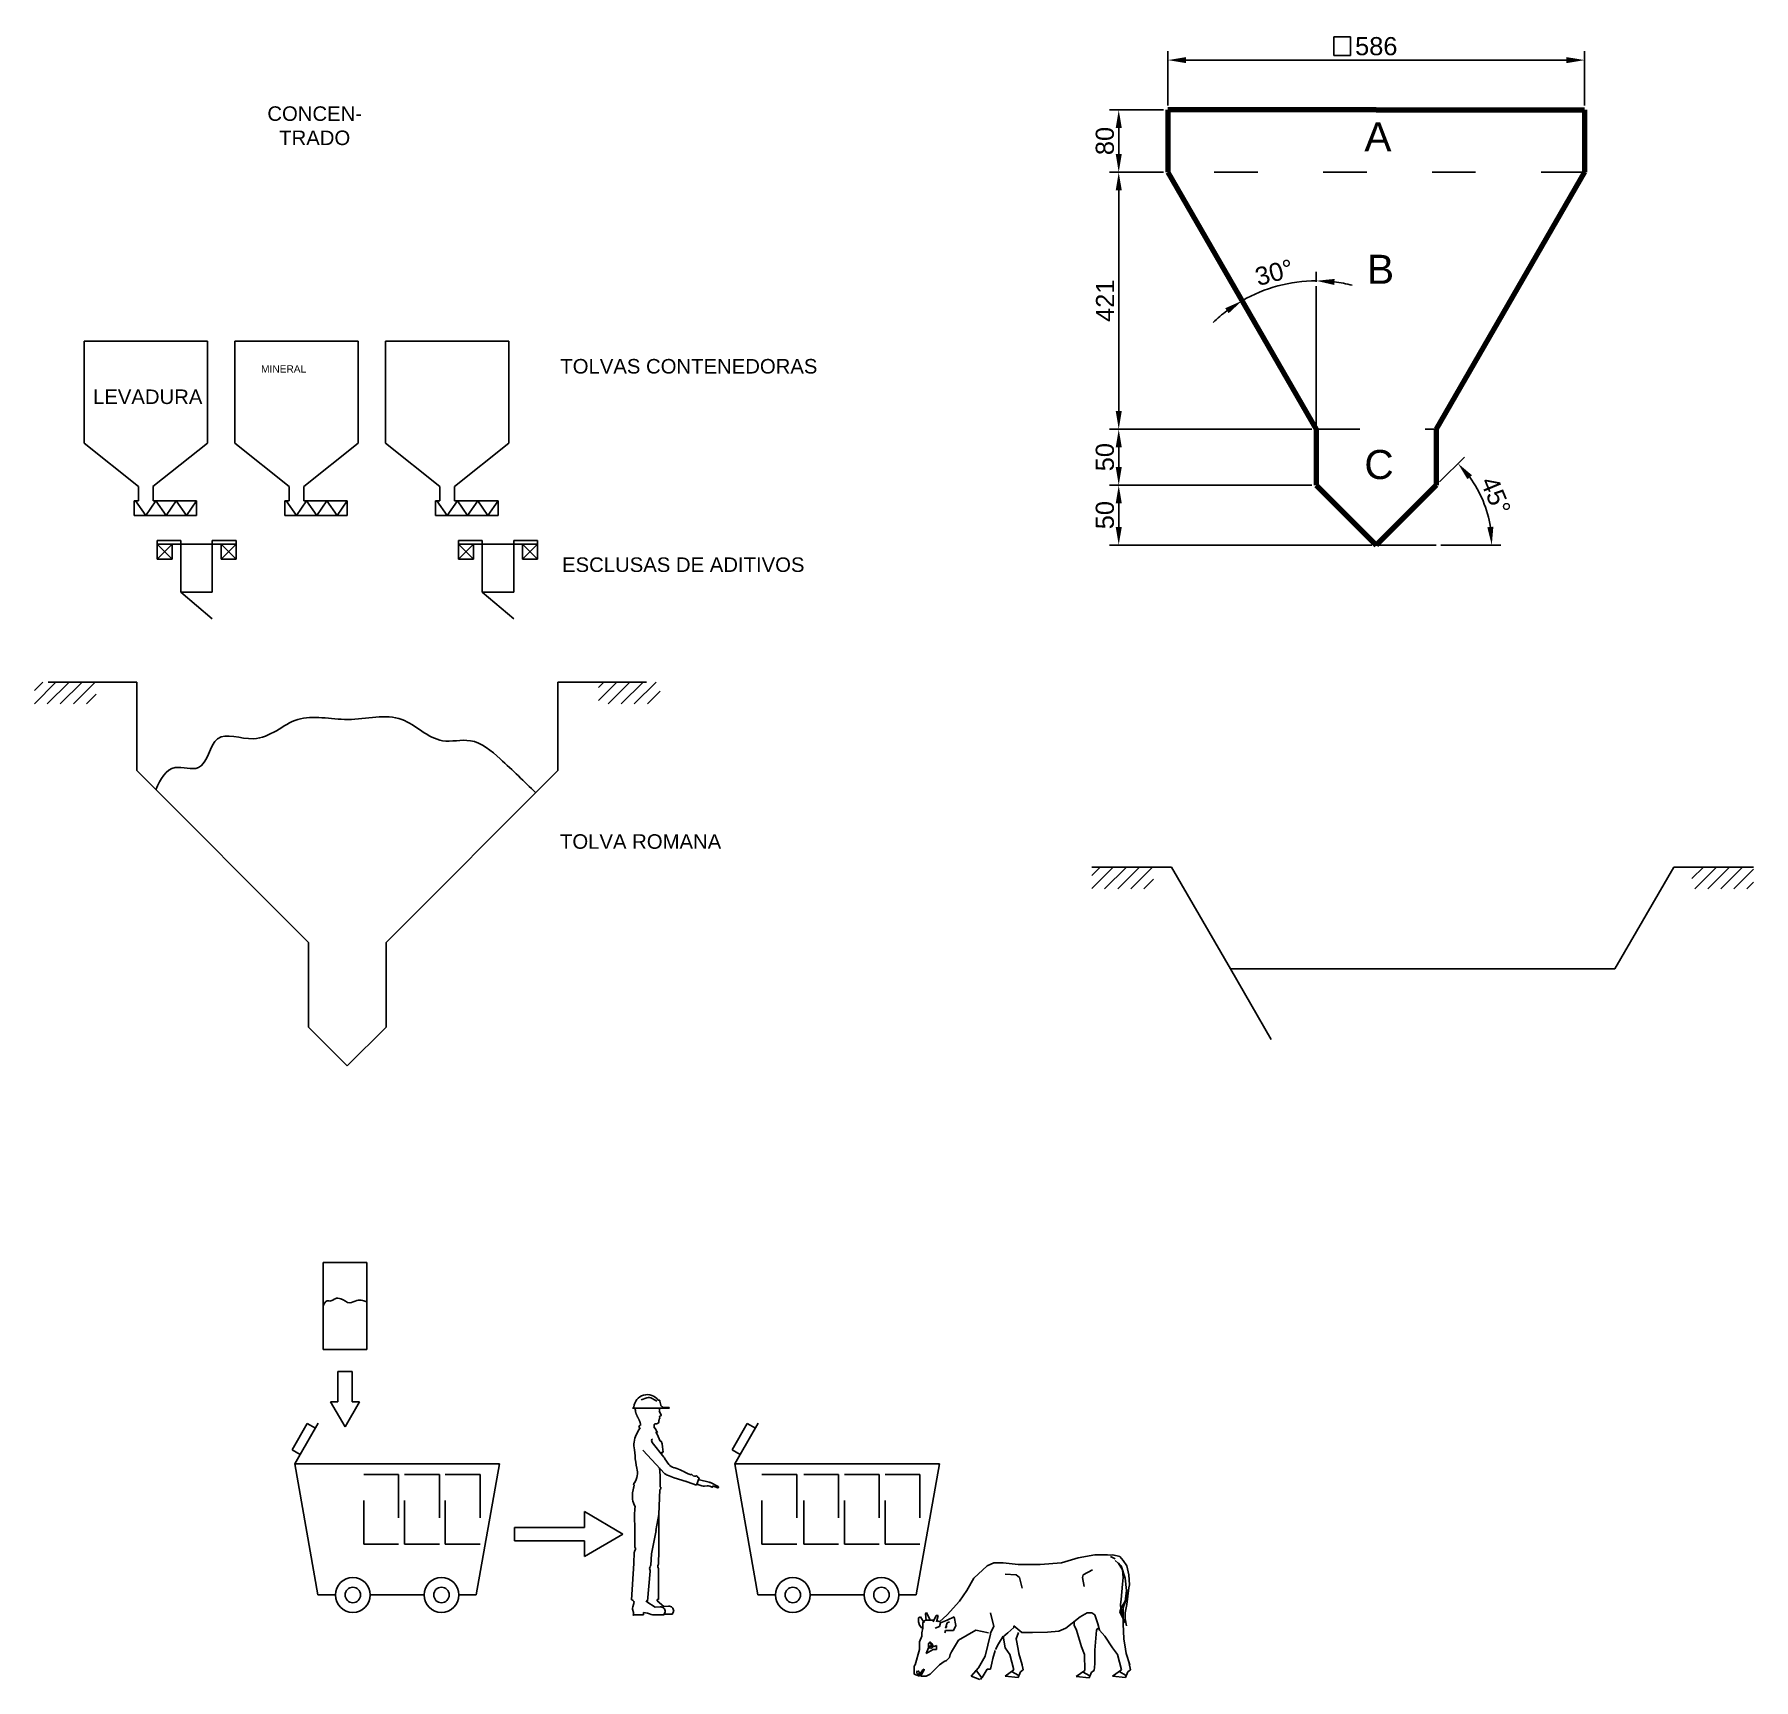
# Model space of a CAD drawing. Header units: millimetres. Extents: x 25 to 2275, y -448 to 302.
# Drawn here: x 24.6 to 261.3, y 30.9 to 257.4 of the extents above; entities that cross this region are included whole.
import ezdxf

# ---------------------------------------------------------------- set-up
doc = ezdxf.new("R2010")
doc.units = ezdxf.units.MM
doc.header["$LTSCALE"] = 0.5
doc.linetypes.add('ACAD_ISO03W100', pattern=[30, 12, -18])
for name, color, linetype in [('1_6_1_ANIMALES', 7, 'Continuous'), ('Arrow', 7, 'Continuous'), ('Containers', 7, 'Continuous'), ('ConveyorBelt', 7, 'Continuous'), ('Gates', 7, 'Continuous'), ('HidContainers', 7, 'ACAD_ISO03W100'), ('Hopper', 7, 'Continuous'), ('Texto', 7, 'Continuous'), ('UberCow', 7, 'Continuous')]:
    doc.layers.add(name, color=color, linetype=linetype)
doc.styles.get("Standard").update_dxf_attribs({"font": 'arial.ttf'})
doc.dimstyles.new('ISO-25', dxfattribs={"dimtxt": 2.5, "dimasz": 2.5, "dimexe": 1.25, "dimexo": 0.625, "dimtad": 1, "dimtxsty": 'Standard', "dimcen": 2.5, "dimadec": 0, "dimazin": 0, "dimtfac": 1, "dimtmove": 0, "dimatfit": 3, "dimfxl": 1, "dimarcsym": 0})
pattern_1 = [(45, (-50.9592, 147.2153), (-0.898026, 0.898026), [])]

# ---------------------------------------------------------------- blocks, each defined once
blk = doc.blocks.new('A$C38B57B0F')
at = {"color": 7, "linetype": 'Continuous'}
for points in [[(0.28, 50.83, 0.389983), (0.58, 51.11)], [(6.59, 52.81, 0.692726), (0.58, 51.11)], [(0.96, 50.83, 0.015987), (0.96, 50.25)], [(5.06, 53.24, 0.226877), (3.76, 53.37)], [(7.02, 52.58, 0.427331), (6.66, 52.83)], [(7.2, 51.59, 0.065543), (7.22, 51.51)], [(7.22, 51.51, 0.291822), (8.05, 50.99)], [(0.96, 50.25, 0.06008), (1.02, 49.89)], [(1.8, 46.08, 0.136112), (1.96, 46.63)], [(2.26, 46.58, 0.076394), (2.21, 46.99)], [(5.85, 46.99, 0.414214), (5.55, 46.69)], [(6.15, 46.99, 0.414213), (6.76, 47.6)], [(6.83, 48, 0.333283), (6.76, 47.6)], [(6.87, 50.28, 0.371353), (6.89, 50.04)], [(6.83, 48, 0.425323), (6.83, 48.13)], [(6.87, 50.28, 0.201449), (6.9, 50.4)], [(6.92, 49.99, 0.097149), (6.89, 50.04)], [(6.98, 48.83, 0.369055), (6.92, 48.73)], [(6.92, 48.24, 0.391022), (6.99, 48.35)], [(7.21, 48.91, 0.438781), (7.3, 49.11)], [(1.15, 44.31, 0.161542), (0.74, 40.63)], [(2.11, 46, 0.049019), (1.83, 45.48)], [(5.22, 43.32, 0.443083), (5.1, 42.43)], [(5.55, 46.08, 0.013597), (5.55, 46)], [(5.86, 45.94, 0.120874), (6.06, 45.4)], [(7.03, 42.69, 0.063949), (5.98, 44.96)], [(6.4, 44.85, 0.016026), (6.06, 45.4)], [(7.79, 39.98, 0.067829), (7.35, 42.69)], [(0.89, 39.11, 0.048902), (1.35, 36.08)], [(7.49, 39.39, 0.00823), (7.49, 39.72, 0.006713), (7.49, 39.98)], [(8.24, 38.41, 0.020725), (7.95, 38.82)], [(0.76, 32.47, 0.197435), (1.35, 36.08)], [(8.25, 34.71, 0.116337), (8.83, 34.33)], [(9.19, 37, 0.217672), (10.47, 36.2)], [(11.95, 35.69, 0.07356), (10.26, 36.23)], [(12.42, 35.47, 0.026226), (12.45, 35.45)], [(12.91, 35.25, 0.089934), (13, 35.18)], [(13.98, 34.71, 0.021373), (14.45, 34.5)], [(14.45, 34.5, 0.203959), (14.69, 34.51)], [(14.91, 34.44, 0.414212), (14.71, 34.52)], [(14.92, 34.42, 0.198912), (15.09, 34.26)], [(15.18, 34.23, 0.116434), (15.87, 34.15)], [(16.06, 34.14, 0.116434), (15.92, 34.16)], [(16.22, 33.92, 0.414212), (16.13, 34.11)], [(16.22, 33.92, 0.414214), (16.26, 33.84)], [(0.58, 31.54, 0.082763), (0.27, 28.51)], [(0.57, 31.5, 0.082763), (0.27, 28.47)], [(13.73, 32.73, 0.013147), (13.42, 32.83)], [(16.16, 32.19, 0.072027), (16.07, 32.22)], [(16.4, 32.06, 0.035491), (16.59, 31.97)], [(16.54, 33.28, 0.027671), (16.7, 33.23)], [(17.3, 31.72, 0.116434), (17.99, 31.64)], [(19.31, 31.63, 0.116434), (18.62, 31.71)], [(19.45, 32.52, 0.058821), (19.12, 32.65)], [(19.83, 31.44, 0.414212), (20.03, 31.53, 0.414212), (19.94, 31.72)], [(21.21, 31.26, 0.414212), (21.42, 31.36, 0.378246), (21.34, 31.56)], [(0.27, 28.47, 0.109772), (0.88, 26.65)], [(0.88, 26.65, 0.036176), (0.81, 22.44)], [(0.81, 22.44, 0.013622), (0.81, 22.36)], [(0.6, 12.67, 0.008212), (0.61, 12.69)], [(0.6, 12.67, 0.008212), (0.61, 12.69)], [(0.75, 15.58, 0.093886), (0.7, 15.36)], [(0.81, 16.91, 0.176713), (0.95, 16.51)], [(1.01, 16.18, 0.284079), (0.96, 16.5)], [(6.59, 12.28, 0.116433), (6.69, 12.69)], [(0.6, 12.64, 0.008212), (0.6, 12.66)], [(0.6, 12.64, 0.008212), (0.6, 12.66)], [(4.59, 11.86, 0.265986), (4.57, 10.96)], [(4.6, 10.79, 0.145059), (4.57, 10.96)], [(4.6, 11.87, 0.116433), (4.73, 12.26)], [(6.59, 12.28, 0.265987), (6.64, 11.38)], [(6.69, 3.82), (6.69, 11.21, 0.14506), (6.64, 11.38)], [(0.66, 3.14, 0.005303), (0.24, 3.71)], [(0.31, 1.99, 0.140426), (0.3, 1.4)], [(4.89, 0.11, 0.05148), (2.93, 0.62)], [(4.89, 0.11, 0.089818), (5.42, 0.01)], [(8.31, 0.77, 0.430511), (7.03, 1.98)], [(10.39, 0.93, 0.430512), (9.11, 2.14)]]:
    blk.add_lwpolyline(points, format="xyb", dxfattribs=at)
for points in [[(8.04, 50.98), (9.24, 50.98), (9.24, 50.83), (0.28, 50.83)], [(2.42, 52.9), (3.76, 53.37)], [(5.06, 53.24), (6.21, 52.53)], [(6.59, 52.81), (6.66, 52.83)], [(6.9, 50.4), (6.82, 50.83)], [(7.02, 52.58), (7.2, 51.59)], [(1.02, 49.89), (1.03, 49.87), (1.03, 49.84), (1.04, 49.82), (1.05, 49.8), (1.06, 49.76), (1.07, 49.73), (1.08, 49.7), (1.09, 49.68), (1.09, 49.65), (1.1, 49.63), (1.11, 49.6), (1.12, 49.57), (1.13, 49.55), (1.14, 49.53), (1.15, 49.5), (1.16, 49.47), (1.17, 49.45), (1.17, 49.43), (1.18, 49.41), (1.19, 49.39), (1.2, 49.37), (1.21, 49.34), (1.22, 49.31), (1.23, 49.29), (1.24, 49.26), (1.25, 49.25), (1.26, 49.21), (1.27, 49.19), (1.28, 49.17), (1.29, 49.14), (1.3, 49.11), (1.31, 49.09), (1.32, 49.07), (1.33, 49.06), (1.34, 49.03), (1.36, 49), (1.37, 48.97), (1.38, 48.95), (1.39, 48.92), (1.41, 48.89), (1.42, 48.87), (1.43, 48.84), (1.45, 48.81), (1.47, 48.77), (1.49, 48.74), (1.5, 48.71), (1.53, 48.66), (1.55, 48.62), (1.58, 48.56), (1.61, 48.51), (1.65, 48.43), (1.68, 48.37), (1.7, 48.33), (1.71, 48.3), (1.74, 48.25), (1.75, 48.23), (1.76, 48.21), (1.78, 48.17), (1.8, 48.13), (1.81, 48.11), (1.83, 48.08), (1.84, 48.06), (1.85, 48.04), (1.85, 48.02), (1.87, 47.99), (1.88, 47.97), (1.89, 47.95), (1.9, 47.93), (1.91, 47.9), (1.92, 47.87), (1.93, 47.85), (1.94, 47.82), (1.95, 47.8), (1.96, 47.78), (1.97, 47.76), (1.98, 47.74), (1.98, 47.72), (1.99, 47.7), (2, 47.67), (2.01, 47.65), (2.02, 47.62), (2.03, 47.6), (2.04, 47.58), (2.05, 47.55), (2.06, 47.53), (2.06, 47.51), (2.07, 47.48), (2.08, 47.45), (2.09, 47.42), (2.1, 47.4), (2.11, 47.37), (2.11, 47.35), (2.12, 47.33), (2.13, 47.31), (2.13, 47.29), (2.14, 47.27), (2.15, 47.23), (2.16, 47.2), (2.16, 47.18), (2.17, 47.15), (2.18, 47.13), (2.19, 47.1), (2.19, 47.07), (2.2, 47.05), (2.2, 47.02), (2.21, 46.99)], [(1.96, 46.63), (2.26, 46.58)], [(5.55, 46.69), (5.55, 46)], [(5.85, 46.99), (6.15, 46.99)], [(6.92, 48.24), (6.76, 48.2)], [(6.83, 48.13), (6.76, 48.2)], [(7.3, 49.11), (6.92, 49.99)], [(6.99, 48.35), (6.92, 48.73)], [(6.98, 48.83), (7.21, 48.91)], [(1.15, 44.31), (1.83, 45.48)], [(1.8, 46.08), (2.11, 46)], [(5.09, 42.42), (7.95, 38.82)], [(5.55, 46), (5.86, 45.94)], [(5.98, 44.96), (6.4, 44.85)], [(7.03, 42.69), (7.35, 42.69)], [(0.74, 40.63), (0.89, 39.11)], [(2.78, 40.48), (8.25, 34.71)], [(7.49, 39.98), (7.79, 39.98)], [(8.24, 38.41), (9.19, 37)], [(7.04, 34.26), (6.88, 36.15)], [(7.04, 34.26), (7.04, 31.45)], [(8.83, 34.33), (10.5, 33.72)], [(11.95, 35.69), (12.45, 35.45)], [(12.45, 35.45), (12.86, 35.3)], [(12.91, 35.25), (12.86, 35.31)], [(13, 35.18), (13.98, 34.7)], [(14.69, 34.51), (14.71, 34.52)], [(14.91, 34.44), (14.92, 34.42)], [(15.09, 34.26), (15.18, 34.23)], [(15.87, 34.15), (15.92, 34.16)], [(16.06, 34.14), (16.13, 34.11)], [(16.22, 33.92), (16.22, 33.92)], [(16.26, 33.84), (16.62, 33.71)], [(0.66, 32.49), (0.51, 31.9)], [(0.66, 32.49), (0.51, 31.9)], [(0.51, 31.9), (0.66, 31.87)], [(0.51, 31.9), (0.66, 31.87)], [(0.66, 31.83), (0.57, 31.5)], [(0.66, 31.87), (0.58, 31.54)], [(0.66, 31.87), (0.58, 31.54)], [(0.66, 32.49), (0.76, 32.47)], [(0.66, 32.49), (0.76, 32.47)], [(6.73, 24.66), (6.97, 30.8)], [(6.97, 30.84), (7.12, 30.82)], [(6.97, 30.84), (7.12, 30.82)], [(7.04, 31.45), (7.19, 31.42)], [(7.04, 31.45), (7.19, 31.42)], [(7.12, 30.82), (7.19, 31.21)], [(7.12, 30.82), (7.19, 31.21)], [(7.19, 31.42), (7.19, 31.23)], [(7.19, 31.42), (7.19, 31.23)], [(10.5, 33.72), (13.42, 32.83)], [(13.73, 32.73), (15.96, 31.91)], [(16.62, 33.71), (15.96, 31.91)], [(16.4, 32.06), (16.16, 32.19)], [(16.54, 33.28), (16.47, 33.31)], [(16.59, 31.97), (17.3, 31.72)], [(16.7, 33.23), (19.12, 32.65)], [(18.62, 31.71), (17.99, 31.64)], [(19.83, 31.44), (19.31, 31.63)], [(19.45, 32.52), (21.34, 31.56)], [(21.21, 31.26), (19.94, 31.72)], [(0.81, 16.87), (0.81, 22.36)], [(6, 20.77), (6.73, 24.66)], [(6.76, 15.54), (6.73, 24.66)], [(4.97, 15.02), (6.06, 20.76)], [(0.61, 12.69), (0.7, 15.36)], [(0.75, 15.58), (1.01, 16.18)], [(4.97, 15.06), (4.73, 12.26)], [(6.76, 15.57), (6.69, 12.69)], [(0, 3.73), (0.6, 12.67)], [(4.6, 10.79), (3.96, 3.42)], [(0, 3.73), (0.24, 3.71)], [(0.3, 1.4), (0.51, 0.62)], [(0.66, 3.14), (0.31, 1.99)], [(0.51, 0.62), (0.51, 0.01)], [(0.51, 0.01), (2.93, 0.01)], [(2.93, 0.62), (2.93, 0.01)], [(3.62, 3.45), (3.75, 3.19)], [(3.96, 3.42), (3.62, 3.45)], [(3.75, 3.19), (5.87, 1.91)], [(5.42, 0.01), (8.01, 0.01)], [(5.87, 1.91), (7.03, 1.98)], [(6.35, 3.82), (6.29, 3.43)], [(6.29, 3.43), (7.95, 2.08)], [(6.69, 3.82), (6.35, 3.82)], [(7.95, 2.08), (9.11, 2.14)], [(8.01, 0.16), (8.31, 0.77)], [(8.01, 0.17), (10.09, 0.17)], [(8.01, 0.16), (8.01, 0.01)], [(8.01, 0.16), (8.01, 0.01)], [(10.09, 0.32), (10.39, 0.93)], [(10.09, 0.17), (10.09, 0.32)], [(10.09, 0.17), (10.09, 0.32)]]:
    blk.add_lwpolyline(points, dxfattribs=at)
blk.add_point((0.5, 0), dxfattribs=at)
blk = doc.blocks.new('*D4')
at = {"layer": 'Defpoints', "color": 0, "transparency": 16777216}
for p in [(237.99, 253.88), (180.62, 247.03), (237.99, 247.03)]:
    blk.add_point(p, dxfattribs=at)
at = {"layer": 'Texto', "color": 0, "lineweight": -2, "transparency": 16777216}
for p, q in [((180.62, 247.65), (180.62, 255.13)), ((183.12, 253.88), (235.49, 253.88)), ((237.99, 247.65), (237.99, 255.13))]:
    blk.add_line(p, q, dxfattribs=at)
at = {"layer": 'Texto', "color": 0, "transparency": 16777216}
for points in [[(183.12, 254.29), (183.12, 253.46), (180.62, 253.88)], [(235.49, 254.29), (235.49, 253.46), (237.99, 253.88)]]:
    blk.add_solid(points, dxfattribs=at)
at = {"layer": 'Texto', "color": 0, "transparency": 16777216, "insert": (209.31, 255.78), "char_height": 2.5, "attachment_point": 5}
blk.add_mtext('586', dxfattribs=at)
blk = doc.blocks.new('*D5')
at = {"layer": 'Defpoints', "color": 0, "transparency": 16777216}
for p in [(180.62, 247.03), (173.85, 238.44), (180.62, 238.44)]:
    blk.add_point(p, dxfattribs=at)
at = {"layer": 'Texto', "color": 0, "lineweight": -2, "transparency": 16777216}
for p, q in [((180, 247.03), (172.6, 247.03)), ((173.85, 244.53), (173.85, 240.94)), ((180, 238.44), (172.6, 238.44))]:
    blk.add_line(p, q, dxfattribs=at)
at = {"layer": 'Texto', "color": 0, "transparency": 16777216}
for points in [[(173.44, 244.53), (174.27, 244.53), (173.85, 247.03)], [(173.44, 240.94), (174.27, 240.94), (173.85, 238.44)]]:
    blk.add_solid(points, dxfattribs=at)
at = {"layer": 'Texto', "color": 0, "transparency": 16777216, "insert": (171.95, 242.74), "char_height": 2.5, "attachment_point": 5, "rotation": 90}
blk.add_mtext('80', dxfattribs=at)
blk = doc.blocks.new('*D6')
at = {"layer": 'Defpoints', "color": 0, "transparency": 16777216}
for p in [(180.62, 238.44), (173.85, 203.06), (201.05, 203.06)]:
    blk.add_point(p, dxfattribs=at)
at = {"layer": 'Texto', "color": 0, "lineweight": -2, "transparency": 16777216}
for p, q in [((180, 238.44), (172.6, 238.44)), ((173.85, 235.94), (173.85, 205.56)), ((200.43, 203.06), (172.6, 203.06))]:
    blk.add_line(p, q, dxfattribs=at)
at = {"layer": 'Texto', "color": 0, "transparency": 16777216}
for points in [[(173.44, 235.94), (174.27, 235.94), (173.85, 238.44)], [(173.44, 205.56), (174.27, 205.56), (173.85, 203.06)]]:
    blk.add_solid(points, dxfattribs=at)
at = {"layer": 'Texto', "color": 0, "transparency": 16777216, "insert": (171.97, 220.75), "char_height": 2.5, "attachment_point": 5, "rotation": 90}
blk.add_mtext('421', dxfattribs=at)
blk = doc.blocks.new('*D7')
at = {"layer": 'Defpoints', "color": 0, "transparency": 16777216}
for p in [(173.85, 203.06), (201.05, 203.06), (201.05, 195.35)]:
    blk.add_point(p, dxfattribs=at)
at = {"layer": 'Texto', "color": 0, "lineweight": -2, "transparency": 16777216}
for p, q in [((200.43, 203.06), (172.6, 203.06)), ((173.85, 197.85), (173.85, 200.56)), ((200.43, 195.35), (172.6, 195.35))]:
    blk.add_line(p, q, dxfattribs=at)
at = {"layer": 'Texto', "color": 0, "transparency": 16777216}
for points in [[(173.44, 200.56), (174.27, 200.56), (173.85, 203.06)], [(173.44, 197.85), (174.27, 197.85), (173.85, 195.35)]]:
    blk.add_solid(points, dxfattribs=at)
at = {"layer": 'Texto', "color": 0, "transparency": 16777216, "insert": (171.95, 199.21), "char_height": 2.5, "attachment_point": 5, "rotation": 90}
blk.add_mtext('50', dxfattribs=at)
blk = doc.blocks.new('*D8')
at = {"layer": 'Defpoints', "color": 0, "transparency": 16777216}
for p in [(173.85, 195.35), (201.05, 195.35), (209.31, 187.1)]:
    blk.add_point(p, dxfattribs=at)
at = {"layer": 'Texto', "color": 0, "lineweight": -2, "transparency": 16777216}
for p, q in [((200.43, 195.35), (172.6, 195.35)), ((173.85, 189.6), (173.85, 192.85)), ((208.68, 187.1), (172.6, 187.1))]:
    blk.add_line(p, q, dxfattribs=at)
at = {"layer": 'Texto', "color": 0, "transparency": 16777216}
for points in [[(173.44, 192.85), (174.27, 192.85), (173.85, 195.35)], [(173.44, 189.6), (174.27, 189.6), (173.85, 187.1)]]:
    blk.add_solid(points, dxfattribs=at)
at = {"layer": 'Texto', "color": 0, "transparency": 16777216, "insert": (171.95, 191.23), "char_height": 2.5, "attachment_point": 5, "rotation": 90}
blk.add_mtext('50', dxfattribs=at)
blk = doc.blocks.new('*D9')
at = {"layer": 'Defpoints', "color": 0, "transparency": 16777216}
for p in [(180.62, 238.44), (197.51, 223.18), (201.05, 222.75), (201.05, 203.06), (201.05, 203.06)]:
    blk.add_point(p, dxfattribs=at)
at = {"layer": 'Texto', "color": 0, "lineweight": -2, "transparency": 16777216}
blk.add_line((201.05, 223.37), (201.05, 224.74), dxfattribs=at)
for start, end in [(90, 120), (75.9695, 82.9848), (127.0152, 134.0305)]:
    blk.add_arc((201.05, 203.06), 20.43, start, end, dxfattribs=at)
at = {"layer": 'Texto', "color": 0, "transparency": 16777216}
for points in [[(203.52, 222.92), (203.57, 223.75), (201.05, 223.49)], [(188.52, 219.72), (188.98, 219.02), (190.84, 220.75)]]:
    blk.add_solid(points, dxfattribs=at)
at = {"layer": 'Texto', "color": 0, "transparency": 16777216, "insert": (195.27, 224.63), "char_height": 2.5, "attachment_point": 5, "rotation": 15}
blk.add_mtext('30°', dxfattribs=at)
blk = doc.blocks.new('*D10')
at = {"layer": 'Defpoints', "color": 0, "transparency": 16777216}
for p in [(217.56, 195.35), (224.67, 191.22), (209.31, 187.1), (209.31, 187.1), (217.56, 187.1)]:
    blk.add_point(p, dxfattribs=at)
at = {"layer": 'Texto', "color": 0, "lineweight": -2, "transparency": 16777216}
for p, q in [((218, 195.8), (221.44, 199.23)), ((218.19, 187.1), (226.46, 187.1))]:
    blk.add_line(p, q, dxfattribs=at)
blk.add_arc((209.31, 187.1), 15.91, 9.0148, 35.9852, dxfattribs=at)
at = {"layer": 'Texto', "color": 0, "transparency": 16777216}
for points in [[(221.86, 196.18), (222.49, 196.72), (220.55, 198.35)], [(225.43, 189.63), (224.6, 189.56), (225.21, 187.1)]]:
    blk.add_solid(points, dxfattribs=at)
at = {"layer": 'Texto', "color": 0, "transparency": 16777216, "insert": (225.75, 193.91), "char_height": 2.5, "attachment_point": 5, "rotation": 292.5}
blk.add_mtext('45°', dxfattribs=at)

msp = doc.modelspace()

# ---------------------------------------------------------------- hatches: boundary and pattern name
at = {"layer": 'Gates'}
h = msp.add_hatch(dxfattribs=at)
h.set_pattern_fill('ANSI31', color=256, scale=0.4)
h.set_pattern_definition(pattern_1)
h.paths.add_polyline_path([(33.064, 168.235), (30.564, 168.235), (24.564, 168.235), (24.564, 165.242), (33.064, 165.242)])
h = msp.add_hatch(dxfattribs=at)
h.set_pattern_fill('ANSI31', color=256, scale=0.4)
h.set_pattern_definition(pattern_1)
h.paths.add_polyline_path([(102.22, 168.235), (104.72, 168.235), (110.72, 168.235), (110.72, 165.242), (102.22, 165.242)])
h = msp.add_hatch(dxfattribs=at)
h.set_pattern_fill('ANSI31', color=256, scale=0.4)
h.set_pattern_definition([(45, (94.6137, 121.7564), (-0.898026, 0.898026), [])])
h.paths.add_polyline_path([(178.637, 142.776), (176.137, 142.776), (170.137, 142.776), (170.137, 139.783), (178.637, 139.783)])
h = msp.add_hatch(dxfattribs=at)
h.set_pattern_fill('ANSI31', color=256, scale=0.4)
h.set_pattern_definition([(45, (136.3432, 121.7564), (-0.898026, 0.898026), [])])
h.paths.add_polyline_path([(252.76, 142.776), (255.26, 142.776), (261.26, 142.776), (261.26, 139.783), (252.76, 139.783)])

# ---------------------------------------------------------------- linework, layer by layer
for p, q in [((159.418, 38.29), (160.524, 37.365)), ((165.615, 37.583), (166.548, 37.999)), ((174.543, 36.525), (174.482, 38.578)), ((159.746, 36.525), (160.03, 37.365)), ((159.991, 35.09), (159.746, 36.525)), ((160.524, 37.365), (161.976, 37.365)), ((161.976, 37.365), (164.024, 37.424)), ((164.024, 37.424), (165.615, 37.583)), ((168.05, 37.712), (168.711, 35.394)), ((170.805, 37.712), (170.551, 34.944)), ((171.223, 37.712), (171.92, 36.878)), ((171.92, 36.878), (172.995, 35.26)), ((174.789, 35.09), (174.543, 36.525)), ((170.54, 34.524), (170.551, 34.944))]:
    msp.add_line(p, q)
at = {"layer": '1_6_1_ANIMALES', "color": 7, "linetype": 'Continuous'}
for p, q in [((165.974, 46.996), (168.257, 47.678)), ((168.257, 47.678), (170.539, 48.092)), ((170.539, 48.092), (172.32, 48.092)), ((172.32, 48.092), (173.133, 48.029)), ((172.719, 47.84), (173.349, 47.521)), ((173.062, 48.092), (174.008, 47.84)), ((174.008, 47.84), (174.482, 47.313)), ((153.923, 44.858), (155.761, 46.58)), ((155.761, 46.58), (156.652, 46.996)), ((156.652, 46.996), (157.96, 46.996)), ((157.96, 46.996), (159.991, 46.77)), ((158.197, 45.408), (159.732, 45.325)), ((159.732, 45.325), (160.176, 44.96)), ((159.991, 46.77), (163.024, 46.77)), ((163.024, 46.77), (165.974, 46.996)), ((168.941, 45.325), (168.856, 44.96)), ((170.238, 46.022), (168.941, 45.325)), ((173.349, 47.313), (174.183, 46.58)), ((173.759, 46.996), (174.361, 46.022)), ((173.878, 46.896), (174.09, 46.494)), ((174.183, 46.58), (174.74, 44.858)), ((174.361, 46.022), (174.482, 44.96)), ((174.482, 47.313), (174.987, 46.58)), ((174.987, 46.58), (175.24, 45.325)), ((175.24, 45.325), (175.342, 43.968)), ((151.943, 41.719), (152.919, 43.191)), ((152.919, 43.191), (153.923, 44.858)), ((160.176, 44.96), (160.566, 43.471)), ((168.856, 44.96), (169.08, 43.708)), ((174.361, 44.039), (174.183, 41.937)), ((174.482, 44.96), (174.361, 44.039)), ((174.74, 44.858), (174.901, 43.191)), ((174.901, 43.191), (174.74, 41.719)), ((175.24, 43.471), (174.901, 42.053)), ((175.24, 43.555), (174.987, 41.241)), ((175.342, 43.968), (175.24, 43.555)), ((150.215, 39.804), (151.943, 41.719)), ((174.183, 40.775), (174.008, 40.25)), ((174.008, 40.25), (174.183, 39.804)), ((174.183, 41.937), (174.09, 41.241)), ((174.09, 41.241), (174.183, 40.111)), ((174.74, 41.719), (174.183, 40.775)), ((174.183, 40.775), (174.482, 39.273)), ((174.901, 42.053), (174.482, 40.775)), ((174.482, 40.775), (174.482, 40.25)), ((174.482, 40.25), (174.482, 39.273)), ((174.987, 41.241), (174.74, 40.111)), ((146.562, 39.551), (146.264, 39.417)), ((146.264, 39.417), (146.264, 38.858)), ((146.264, 38.858), (146.427, 38.41)), ((146.427, 38.41), (146.735, 37.999)), ((147.07, 38.721), (146.562, 39.551)), ((146.903, 37.999), (146.735, 37.331)), ((147.21, 39.081), (146.903, 38.721)), ((146.903, 38.721), (146.903, 37.999)), ((147.878, 39.081), (147.21, 39.081)), ((147.229, 39.959), (147.393, 40.135)), ((147.34, 39.081), (147.229, 39.959)), ((147.393, 40.135), (147.878, 39.081)), ((148.428, 39.081), (147.878, 39.081)), ((148.323, 38.858), (148.728, 39.716)), ((148.573, 37.999), (149.179, 38.19)), ((148.728, 39.716), (148.998, 39.716)), ((148.996, 39.716), (148.769, 38.858)), ((149.324, 38.858), (148.81, 39.011)), ((149.179, 38.858), (150.215, 39.804)), ((149.179, 38.19), (149.324, 38.721)), ((149.324, 38.721), (150.215, 39.081)), ((150.215, 38.721), (149.986, 37.999)), ((149.986, 37.999), (150.215, 38.19)), ((150.215, 39.081), (151.217, 39.551)), ((150.543, 38.858), (150.215, 38.721)), ((151.442, 38.349), (151.111, 37.652)), ((151.217, 39.551), (151.442, 38.349)), ((156.199, 40.111), (156.652, 38.19)), ((156.652, 38.19), (156.199, 37.331)), ((158.59, 37.331), (159.418, 38.077)), ((159.418, 38.077), (159.418, 38.29)), ((166.548, 37.999), (168.526, 39.551)), ((167.706, 38.858), (167.706, 38.41)), ((167.706, 38.41), (168.05, 37.712)), ((168.526, 39.551), (169.528, 40.111)), ((169.528, 40.111), (170.148, 40.111)), ((170.148, 40.111), (170.539, 39.804)), ((170.539, 39.804), (170.956, 38.578)), ((170.956, 37.999), (170.805, 37.712)), ((170.956, 38.578), (171.223, 37.712)), ((174.183, 39.804), (174.482, 39.273)), ((174.482, 39.273), (174.482, 38.578)), ((174.482, 39.273), (174.74, 38.721)), ((174.74, 40.111), (174.74, 39.273)), ((174.74, 39.273), (174.901, 38.29)), ((146.735, 36.859), (146.427, 36.08)), ((146.427, 36.08), (146.427, 35.024)), ((146.735, 37.331), (146.735, 36.859)), ((147.878, 36.08), (147.651, 35.818)), ((147.651, 35.818), (147.651, 35.26)), ((147.878, 36.08), (148.18, 35.426)), ((148.18, 35.818), (147.878, 36.08)), ((148.18, 35.426), (147.878, 35.577)), ((147.878, 35.577), (147.878, 35.426)), ((148.323, 35.426), (148.18, 35.818)), ((148.769, 35.577), (148.323, 35.426)), ((148.769, 35.024), (148.769, 35.577)), ((149.986, 37.652), (149.895, 37.331)), ((151.111, 37.652), (149.986, 37.652)), ((150.821, 34.741), (151.77, 36.352)), ((151.77, 36.352), (154.193, 37.712)), ((154.193, 37.712), (155.945, 37.331)), ((156.199, 37.16), (155.469, 34.123)), ((156.199, 37.331), (156.199, 37.16)), ((156.889, 35.024), (157.279, 35.818)), ((157.279, 35.818), (157.96, 36.859)), ((157.96, 36.859), (158.197, 35.26)), ((158.023, 36.859), (158.59, 37.331)), ((146.427, 35.024), (145.839, 32.939)), ((147.651, 35.26), (147.34, 34.511)), ((147.34, 34.511), (148.323, 35.024)), ((147.733, 35.504), (147.933, 35.161)), ((147.933, 35.161), (148.18, 35.26)), ((148.18, 35.26), (148.18, 35.504)), ((148.323, 35.024), (148.769, 35.024)), ((149.179, 32.939), (149.836, 33.395)), ((149.836, 33.395), (150.133, 33.517)), ((150.133, 33.517), (150.572, 33.963)), ((150.572, 33.963), (150.644, 34.379)), ((150.644, 34.379), (150.821, 34.741)), ((155.469, 34.123), (154.549, 32.54)), ((156.199, 32.352), (156.369, 33.166)), ((156.369, 33.166), (156.51, 33.816)), ((156.51, 33.816), (156.818, 34.89)), ((158.197, 35.26), (158.867, 34.379)), ((158.867, 34.379), (159.418, 32.243)), ((160.078, 34.511), (159.991, 35.09)), ((160.566, 32.939), (160.078, 34.511)), ((168.711, 35.394), (169.156, 34.38)), ((169.156, 34.38), (169.191, 32.174)), ((170.548, 32.878), (170.54, 34.524)), ((172.995, 35.26), (173.665, 34.379)), ((173.665, 34.379), (174.216, 32.243)), ((174.876, 34.511), (174.789, 35.09)), ((175.364, 32.939), (174.876, 34.511)), ((145.839, 32.939), (145.672, 32.745)), ((145.672, 32.745), (145.672, 31.66)), ((145.672, 31.66), (146.427, 31.381)), ((146.055, 31.977), (146.165, 32.116)), ((146.055, 31.891), (146.055, 31.977)), ((146.055, 31.809), (146.055, 31.891)), ((146.173, 31.66), (146.055, 31.809)), ((146.173, 32.127), (146.362, 31.977)), ((146.362, 31.66), (146.173, 31.66)), ((146.362, 31.977), (146.362, 31.66)), ((146.427, 31.381), (146.562, 31.809)), ((146.562, 31.809), (146.903, 32.243)), ((146.847, 31.891), (146.626, 31.455)), ((146.626, 31.455), (146.661, 31.381)), ((146.661, 31.381), (146.919, 31.371)), ((146.847, 31.891), (146.735, 31.66)), ((146.867, 31.922), (146.847, 31.891)), ((147.07, 32.243), (146.867, 31.922)), ((146.903, 32.243), (147.07, 32.352)), ((146.903, 31.381), (147.34, 31.381)), ((147.07, 32.352), (147.07, 32.243)), ((147.34, 31.381), (147.878, 31.66)), ((147.878, 31.66), (149.179, 32.939)), ((154.549, 32.54), (153.545, 31.381)), ((153.545, 31.381), (154.741, 30.899)), ((154.193, 32.243), (154.937, 31.199)), ((154.809, 30.899), (155.01, 31.199)), ((155.069, 31.199), (155.761, 32.352)), ((155.761, 32.352), (156.199, 32.352)), ((159.418, 32.243), (158.197, 31.381)), ((158.197, 31.381), (159.991, 31.199)), ((159.2, 31.977), (159.991, 31.527)), ((159.991, 31.199), (160.308, 31.977)), ((160.308, 31.977), (160.698, 32.243)), ((160.509, 33.122), (160.698, 32.243)), ((160.698, 32.243), (160.698, 32.243)), ((169.191, 32.174), (167.97, 31.313)), ((167.97, 31.313), (169.765, 31.13)), ((168.973, 31.908), (169.765, 31.459)), ((169.765, 31.13), (170.081, 31.908)), ((170.081, 31.908), (170.471, 32.174)), ((170.547, 33.07), (170.471, 32.174)), ((170.471, 32.174), (170.471, 32.174)), ((174.216, 32.243), (172.995, 31.381)), ((172.995, 31.381), (174.789, 31.199)), ((173.997, 31.977), (174.789, 31.527)), ((174.789, 31.199), (175.106, 31.977)), ((175.106, 31.977), (175.495, 32.243)), ((175.307, 33.122), (175.495, 32.243)), ((175.495, 32.243), (175.495, 32.243))]:
    msp.add_line(p, q, dxfattribs=at)
at = {"layer": 'Arrow'}
for p, q in [((67.336, 73.325), (66.336, 73.325)), ((66.336, 73.325), (66.336, 69.165)), ((67.336, 73.325), (68.336, 73.325)), ((68.336, 73.325), (68.336, 69.165)), ((66.336, 69.165), (65.336, 69.165)), ((65.336, 69.165), (67.336, 65.722)), ((69.336, 69.165), (67.336, 65.722)), ((68.336, 69.165), (69.336, 69.165)), ((100.313, 51.864), (100.313, 54.045)), ((100.313, 54.045), (105.598, 50.946)), ((90.661, 50.946), (90.661, 51.864)), ((90.661, 51.864), (100.313, 51.864)), ((90.661, 50.946), (90.661, 50.028)), ((90.661, 50.028), (100.313, 50.028)), ((100.313, 47.847), (105.598, 50.946)), ((100.313, 50.028), (100.313, 47.847))]:
    msp.add_line(p, q, dxfattribs=at)
at = {"layer": 'Containers'}
for p, q in [((64.336, 88.338), (70.336, 88.338)), ((64.336, 76.338), (64.336, 88.338)), ((70.336, 88.338), (70.336, 76.338)), ((70.336, 76.338), (64.336, 76.338))]:
    msp.add_line(p, q, dxfattribs=at)
msp.add_open_spline([(64.336, 82.338), (64.468, 82.656), (64.676, 83.16), (65.456, 82.929), (65.967, 83.454), (66.992, 83.414), (67.87, 82.449), (68.872, 83.197), (69.7, 83.142), (70.145, 82.999), (70.336, 82.925)], degree=3, knots=[0, 0, 0, 0, 43.2511664, 68.453986, 103.3325187, 141.7368706, 210.456227, 261.3106618, 300.9151424, 331.506371, 331.506371, 331.506371, 331.506371], dxfattribs=at)
at = {"layer": 'ConveyorBelt'}
for p, q in [((38.895, 195.178), (38.895, 193.178)), ((40.895, 193.178), (40.895, 195.178)), ((59.642, 195.178), (59.642, 193.178)), ((61.642, 193.178), (61.642, 195.178)), ((80.396, 195.178), (80.396, 193.178)), ((82.396, 193.178), (82.396, 195.178)), ((38.895, 193.178), (38.295, 193.178)), ((38.295, 193.178), (38.295, 191.178)), ((38.493, 193.178), (39.893, 191.178)), ((41.293, 193.178), (39.893, 191.178)), ((46.895, 193.178), (40.895, 193.178)), ((41.293, 193.178), (42.694, 191.178)), ((44.094, 193.178), (42.694, 191.178)), ((44.094, 193.178), (45.495, 191.178)), ((46.895, 193.178), (45.495, 191.178)), ((46.895, 191.178), (46.895, 193.178)), ((59.642, 193.178), (59.042, 193.178)), ((59.042, 193.178), (59.042, 191.178)), ((59.24, 193.178), (60.64, 191.178)), ((62.04, 193.178), (60.64, 191.178)), ((67.642, 193.178), (61.642, 193.178)), ((62.04, 193.178), (63.441, 191.178)), ((64.841, 193.178), (63.441, 191.178)), ((64.841, 193.178), (66.242, 191.178)), ((67.642, 193.178), (66.242, 191.178)), ((67.642, 191.178), (67.642, 193.178)), ((80.396, 193.178), (79.796, 193.178)), ((79.796, 193.178), (79.796, 191.178)), ((79.993, 193.178), (81.394, 191.178)), ((82.794, 193.178), (81.394, 191.178)), ((88.396, 193.178), (82.396, 193.178)), ((82.794, 193.178), (84.195, 191.178)), ((85.595, 193.178), (84.195, 191.178)), ((85.595, 193.178), (86.995, 191.178)), ((88.396, 193.178), (86.995, 191.178)), ((88.396, 191.178), (88.396, 193.178)), ((38.295, 191.178), (38.895, 191.178)), ((38.895, 191.178), (46.895, 191.178)), ((59.042, 191.178), (59.642, 191.178)), ((59.642, 191.178), (67.642, 191.178)), ((79.796, 191.178), (80.396, 191.178)), ((80.396, 191.178), (88.396, 191.178))]:
    msp.add_line(p, q, dxfattribs=at)
at = {"layer": 'Gates'}
for p, q in [((44.733, 187.729), (41.451, 187.729)), ((41.451, 187.729), (41.451, 187.249)), ((44.733, 187.249), (41.451, 187.249)), ((41.451, 187.249), (41.451, 185.169)), ((43.531, 185.169), (41.451, 187.249)), ((43.531, 187.249), (41.451, 185.169)), ((43.531, 185.169), (43.531, 187.249)), ((44.733, 187.249), (44.733, 187.729)), ((44.733, 187.249), (49.057, 187.249)), ((44.733, 180.611), (44.733, 187.249)), ((49.057, 187.729), (52.34, 187.729)), ((49.057, 187.249), (49.057, 187.729)), ((49.057, 187.249), (49.057, 180.611)), ((49.057, 187.249), (52.34, 187.249)), ((50.26, 185.169), (50.26, 187.249)), ((50.26, 185.169), (52.34, 187.249)), ((50.26, 187.249), (52.34, 185.169)), ((52.34, 187.729), (52.34, 187.249)), ((52.34, 187.249), (52.34, 185.169)), ((86.234, 187.729), (82.951, 187.729)), ((82.951, 187.729), (82.951, 187.249)), ((86.234, 187.249), (82.951, 187.249)), ((82.951, 187.249), (82.951, 185.169)), ((85.031, 185.169), (82.951, 187.249)), ((85.031, 187.249), (82.951, 185.169)), ((85.031, 185.169), (85.031, 187.249)), ((86.234, 187.249), (86.234, 187.729)), ((86.234, 187.249), (90.558, 187.249)), ((86.234, 180.611), (86.234, 187.249)), ((90.558, 187.729), (93.84, 187.729)), ((90.558, 187.249), (90.558, 187.729)), ((90.558, 187.249), (90.558, 180.611)), ((90.558, 187.249), (93.84, 187.249)), ((91.76, 185.169), (91.76, 187.249)), ((91.76, 185.169), (93.84, 187.249)), ((91.76, 187.249), (93.84, 185.169)), ((93.84, 187.729), (93.84, 187.249)), ((93.84, 187.249), (93.84, 185.169)), ((41.451, 185.169), (43.531, 185.169)), ((52.34, 185.169), (50.26, 185.169)), ((82.951, 185.169), (85.031, 185.169)), ((93.84, 185.169), (91.76, 185.169)), ((44.733, 180.611), (49.057, 180.611)), ((44.733, 180.611), (49.057, 176.934)), ((86.234, 180.611), (90.558, 180.611)), ((86.234, 180.611), (90.558, 176.934)), ((176.137, 142.776), (170.137, 142.776)), ((181.137, 142.776), (175.137, 142.776)), ((181.137, 142.776), (189.234, 128.752)), ((250.26, 142.776), (242.163, 128.752)), ((250.26, 142.776), (256.26, 142.776)), ((255.26, 142.776), (261.26, 142.776)), ((189.234, 128.752), (194.834, 128.752)), ((189.234, 128.752), (194.834, 119.052)), ((242.163, 128.752), (194.834, 128.752)), ((63.606, 42.553), (66.006, 42.553)), ((78.209, 42.553), (70.806, 42.553)), ((85.409, 42.553), (83.009, 42.553)), ((124.181, 42.553), (126.581, 42.553)), ((138.785, 42.553), (131.381, 42.553)), ((145.985, 42.553), (143.585, 42.553))]:
    msp.add_line(p, q, dxfattribs=at)
for centre in [(68.406, 42.553), (80.609, 42.553), (128.981, 42.553), (141.185, 42.553)]:
    msp.add_circle(centre, 2.4, dxfattribs=at)
msp.add_open_spline([(41.289, 153.424), (41.937, 154.922), (43.223, 157.292), (48.271, 155.303), (48.942, 162.226), (55.76, 159.107), (60.603, 164.429), (67.902, 162.341), (75.112, 164.619), (79.724, 159.34), (85.08, 160.852), (89.306, 157.182), (92.014, 154.542), (93.58, 153.008)], degree=3, knots=[33.5096261, 33.5096261, 33.5096261, 33.5096261, 240.2014429, 399.5566287, 638.7649212, 884.4376505, 1217.4265693, 1562.696225, 1934.5251647, 2249.2595238, 2441.8138147, 2683.1556198, 3019.2901655, 3019.2901655, 3019.2901655, 3019.2901655], dxfattribs=at)
at = {"layer": 'HidContainers'}
for p, q in [((69.916, 59.159), (74.716, 59.159)), ((69.916, 49.559), (69.916, 59.159)), ((74.716, 59.159), (74.716, 49.559)), ((75.516, 59.159), (80.316, 59.159)), ((75.516, 49.559), (75.516, 59.159)), ((80.316, 59.159), (80.316, 49.559)), ((81.116, 59.159), (85.916, 59.159)), ((81.116, 49.559), (81.116, 59.159)), ((85.916, 59.159), (85.916, 49.559)), ((124.719, 59.159), (129.519, 59.159)), ((124.719, 49.559), (124.719, 59.159)), ((129.519, 59.159), (129.519, 49.559)), ((130.491, 59.159), (135.291, 59.159)), ((130.491, 49.559), (130.491, 59.159)), ((135.291, 59.159), (135.291, 49.559)), ((136.091, 59.159), (140.891, 59.159)), ((136.091, 49.559), (136.091, 59.159)), ((140.891, 59.159), (140.891, 49.559)), ((141.691, 59.159), (146.491, 59.159)), ((141.691, 49.559), (141.691, 59.159)), ((146.491, 59.159), (146.491, 49.559)), ((74.716, 49.559), (69.916, 49.559)), ((80.316, 49.559), (75.516, 49.559)), ((85.916, 49.559), (81.116, 49.559)), ((129.519, 49.559), (124.719, 49.559)), ((135.291, 49.559), (130.491, 49.559)), ((140.891, 49.559), (136.091, 49.559)), ((146.491, 49.559), (141.691, 49.559))]:
    msp.add_line(p, q, dxfattribs=at)
at = {"layer": 'Hopper', "lineweight": 100}
for p, q in [((209.307, 247.025), (180.623, 247.025)), ((180.623, 247.025), (180.623, 238.445)), ((209.307, 247.025), (237.991, 247.025)), ((237.991, 247.025), (237.991, 238.445)), ((180.623, 238.445), (201.054, 203.057)), ((237.991, 238.445), (217.56, 203.057)), ((201.054, 203.057), (201.054, 195.354)), ((217.56, 203.057), (217.56, 195.354)), ((201.054, 195.354), (209.307, 187.101)), ((217.56, 195.354), (209.307, 187.101))]:
    msp.add_line(p, q, dxfattribs=at)
at = {"layer": 'Hopper', "linetype": 'ACAD_ISO03W100'}
for p, q in [((237.991, 238.445), (180.623, 238.445)), ((201.054, 203.057), (217.56, 203.057))]:
    msp.add_line(p, q, dxfattribs=at)
at = {"layer": 'Hopper'}
for p, q in [((31.407, 201.138), (31.407, 215.185)), ((31.407, 215.185), (39.893, 215.185)), ((48.379, 215.185), (39.893, 215.185)), ((48.379, 201.138), (48.379, 215.185)), ((52.154, 201.138), (52.154, 215.185)), ((52.154, 215.185), (60.64, 215.185)), ((69.126, 215.185), (60.64, 215.185)), ((69.126, 201.138), (69.126, 215.185)), ((72.907, 201.138), (72.907, 215.185)), ((72.907, 215.185), (81.394, 215.185)), ((89.88, 215.185), (81.394, 215.185)), ((89.88, 201.138), (89.88, 215.185)), ((38.895, 195.178), (31.407, 201.138)), ((40.891, 195.178), (48.379, 201.138)), ((59.642, 195.178), (52.154, 201.138)), ((61.638, 195.178), (69.126, 201.138)), ((80.396, 195.178), (72.907, 201.138)), ((82.392, 195.178), (89.88, 201.138)), ((26.464, 168.235), (38.664, 168.235)), ((38.664, 168.235), (38.664, 156.049)), ((108.82, 168.235), (96.62, 168.235)), ((96.62, 168.235), (96.62, 156.049)), ((38.664, 156.049), (62.303, 132.41)), ((96.62, 156.049), (72.982, 132.41)), ((62.303, 132.41), (62.303, 120.731)), ((72.982, 132.41), (72.982, 120.731)), ((62.303, 120.731), (67.642, 115.391)), ((72.982, 120.731), (67.642, 115.391))]:
    msp.add_line(p, q, dxfattribs=at)
at = {"layer": 'Texto'}
for p, q in [((203.462, 254.505), (203.462, 257.089)), ((203.462, 257.089), (205.765, 257.089)), ((205.765, 257.089), (205.765, 254.505)), ((205.765, 254.505), (203.462, 254.505))]:
    msp.add_line(p, q, dxfattribs=at)
at = {"layer": 'Texto', "color": 0}
for p, q in [((201.054, 203.057), (201.054, 222.75)), ((209.307, 187.101), (217.56, 187.101))]:
    msp.add_line(p, q, dxfattribs=at)
at = {"layer": 'UberCow'}
for p, q in [((60.036, 62.531), (62.135, 66.165)), ((61.147, 61.889), (63.64, 66.208)), ((63.245, 65.524), (62.135, 66.165)), ((120.611, 62.531), (122.71, 66.165)), ((121.722, 61.889), (124.215, 66.208)), ((123.821, 65.524), (122.71, 66.165)), ((61.147, 61.889), (60.036, 62.531)), ((60.419, 60.629), (61.147, 61.889)), ((121.722, 61.889), (120.611, 62.531)), ((120.994, 60.629), (121.722, 61.889)), ((60.419, 60.629), (88.597, 60.629)), ((88.597, 60.629), (60.419, 60.629)), ((60.419, 60.629), (63.606, 42.553)), ((88.597, 60.629), (85.409, 42.553)), ((120.994, 60.629), (149.172, 60.629)), ((149.172, 60.629), (120.994, 60.629)), ((120.994, 60.629), (124.181, 42.553)), ((149.172, 60.629), (145.985, 42.553))]:
    msp.add_line(p, q, dxfattribs=at)
for centre in [(68.406, 42.553), (80.609, 42.553), (128.981, 42.553), (141.185, 42.553)]:
    msp.add_circle(centre, 1.065, dxfattribs=at)

# ---------------------------------------------------------------- block references
at = {"xscale": 0.56, "yscale": 0.56, "zscale": 0.56}
msp.add_blockref('A$C38B57B0F', (106.763, 39.806), dxfattribs=at)

# ---------------------------------------------------------------- texts
at = {"layer": 'Texto'}
for s, width, insert, char_height, attachment_point in [('\\pxqc;CONCEN-\\PTRADO', 24.30184, (51.008, 247.512), 2, 1), ('A', 306.48169, (207.672, 245.328), 4, 1), ('B', 306.48169, (208.036, 227.075), 4, 1), ('\\pxqc;MINERAL', 1, (59.378, 211.856), 1, 3), ('TOLVAS CONTENEDORAS', 1141.67522, (96.975, 212.727), 2, 1), ('LEVADURA', 607.81142, (32.634, 208.527), 2, 1), ('C', 306.48169, (207.672, 200.198), 4, 1), ('ESCLUSAS DE ADITIVOS', 1141.67522, (97.209, 185.407), 2, 1), ('TOLVA ROMANA', 2004.31109, (96.927, 147.291), 2, 1)]:
    msp.add_mtext_dynamic_manual_height_columns(s, width=width, gutter_width=12.5, heights=[0], dxfattribs=dict(at, insert=insert, char_height=char_height, attachment_point=attachment_point))

# ---------------------------------------------------------------- dimensions: what is measured, and where the dimension line sits
dim = msp.add_linear_dim(base=(237.991, 253.878), p1=(180.623, 247.025), p2=(237.991, 247.025), text='586', dimstyle='ISO-25', dxfattribs=at)
dim.commit()
dim.dimension.update_dxf_attribs({"geometry": '*D4', "text_midpoint": (209.307, 255.779)})
for base, p1, p2, text, picture, middle in [((173.853, 238.445), (180.623, 247.025), (180.623, 238.445), '80', '*D5', (171.952, 242.735)), ((173.853, 203.057), (180.623, 238.445), (201.054, 203.057), '421', '*D6', (171.973, 220.751)), ((173.853, 203.057), (201.054, 195.354), (201.054, 203.057), '50', '*D7', (171.952, 199.206)), ((173.853, 195.354), (209.307, 187.101), (201.054, 195.354), '50', '*D8', (171.952, 191.228))]:
    dim = msp.add_linear_dim(base=base, p1=p1, p2=p2, angle=90, text=text, dimstyle='ISO-25', dxfattribs=at)
    dim.commit()
    dim.dimension.update_dxf_attribs({"geometry": picture, "text_midpoint": middle})
at = {"layer": 'Texto', "color": 0}
for base, line1, line2, picture, middle in [((197.506, 223.178), ((180.623, 238.445), (201.054, 203.057)), ((201.054, 203.057), (201.054, 222.75)), '*D9', (195.274, 224.629)), ((224.671, 191.218), ((217.56, 195.354), (209.307, 187.101)), ((209.307, 187.101), (217.56, 187.101)), '*D10', (225.754, 193.914))]:
    dim = msp.add_angular_dim_2l(base=base, line1=line1, line2=line2, dimstyle='ISO-25', dxfattribs=at)
    dim.commit()
    dim.dimension.update_dxf_attribs({"geometry": picture, "text_midpoint": middle})

doc.saveas('drawing.dxf')
